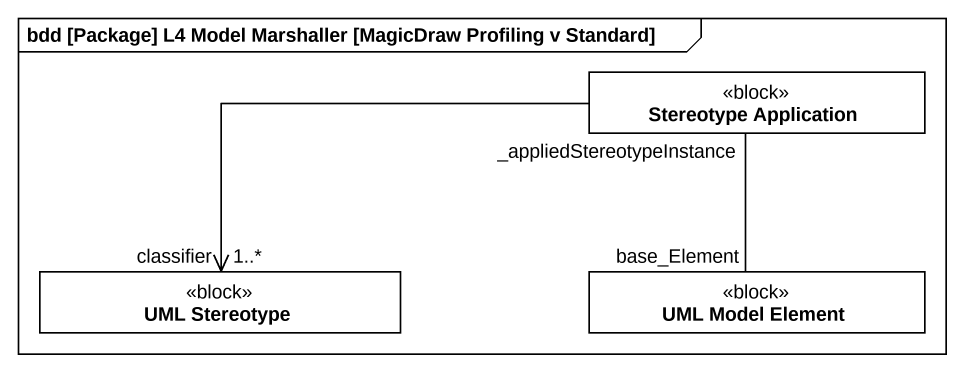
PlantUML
@startuml
mainframe bdd [Package] L4 Model Marshaller [MagicDraw Profiling v Standard]
hide circle
hide empty members
class "Stereotype Application" as Stereotype_Application <<block>>
class "UML Stereotype" as UML_Stereotype <<block>>
class "UML Model Element" as UML_Model_Element <<block>>
Stereotype_Application -left-> "classifier\n1..*" UML_Stereotype
Stereotype_Application "_appliedStereotypeInstance" -- "base_Element" UML_Model_Element
@enduml
